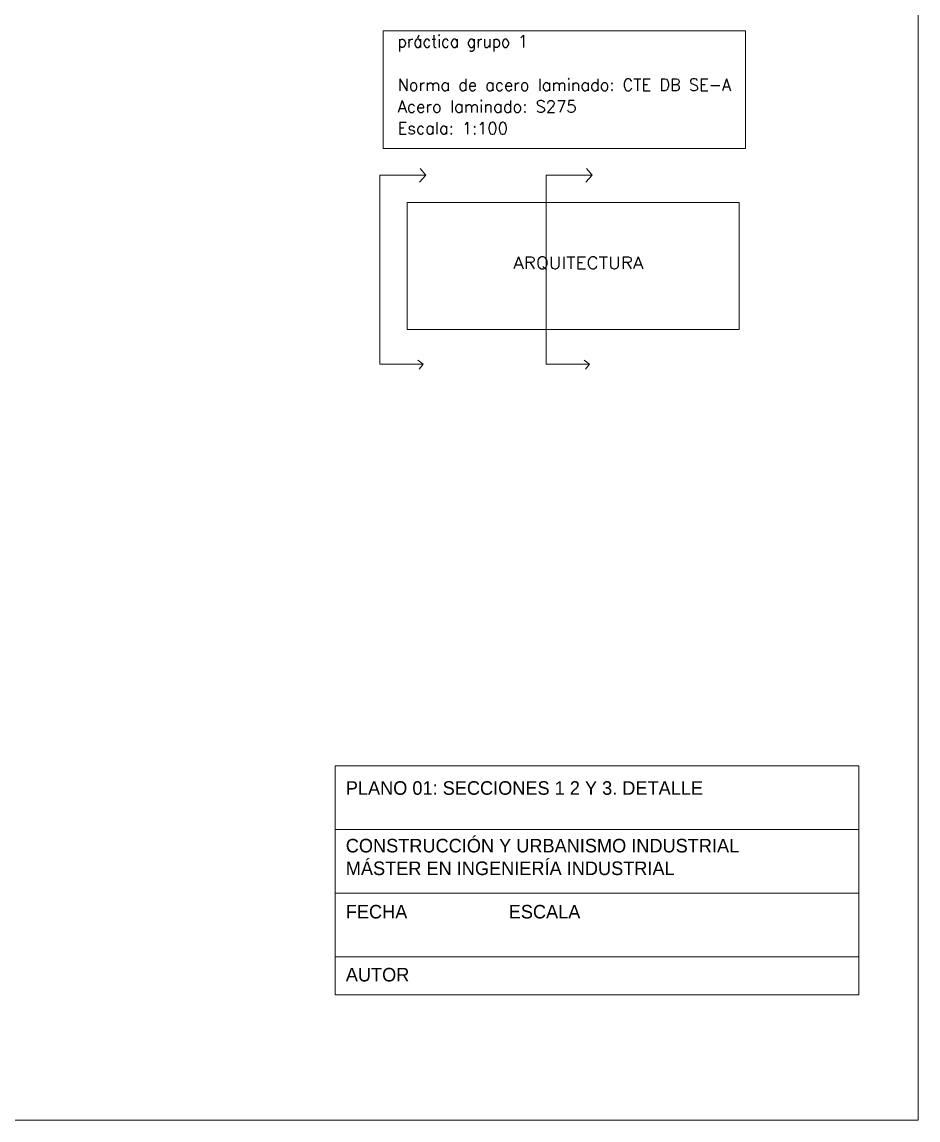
# Model space of a CAD drawing. Header units: millimetres. Extents: x 2 to 172, y 1 to 110.
# Drawn here: x 112.66 to 127.51, y 29.69 to 47.88 of the extents above; entities that cross this region are included whole.
import ezdxf
from ezdxf.enums import TextEntityAlignment as Align

# ---------------------------------------------------------------- set-up
doc = ezdxf.new("R2010")
doc.units = ezdxf.units.MM
doc.layers.get('0').update_dxf_attribs({"lineweight": 0})
doc.layers.add('FORMATO', color=4, linetype='Continuous', lineweight=0)
doc.layers.add('TABLAS', color=1, linetype='Continuous', lineweight=9)
doc.styles.add('CYPETXT', font='romans__.ttf', dxfattribs={"height": 0.2})
doc.styles.add('RomanS', font='')
doc.styles.get('RomanS').set_extended_font_data('Porsche')

msp = doc.modelspace()

# ---------------------------------------------------------------- linework, layer by layer
for points in [[(119.351, 45.34), (118.587, 45.34), (118.587, 42.208), (119.303, 42.208)], [(119.351, 45.34), (119.245, 45.225)], [(119.351, 45.34), (119.253, 45.448)], [(122.106, 45.34), (121.343, 45.34), (121.343, 42.208), (122.059, 42.208)], [(122.106, 45.34), (122.001, 45.225)], [(122.106, 45.34), (122.009, 45.448)], [(119.303, 42.208), (119.217, 42.273)], [(119.303, 42.208), (119.24, 42.124)], [(122.059, 42.208), (121.973, 42.273)], [(122.059, 42.208), (121.995, 42.124)]]:
    msp.add_lwpolyline(points)
msp.add_lwpolyline([(119.037, 44.886), (124.541, 44.886), (124.541, 42.783), (119.037, 42.783)], close=True)
at = {"layer": 'FORMATO'}
for points in [[(97.805, 71.689), (97.805, 29.689), (127.505, 29.689), (127.505, 71.689)], [(126.524, 31.762), (117.847, 31.762), (117.847, 35.555), (126.524, 35.555)]]:
    msp.add_lwpolyline(points, close=True, dxfattribs=at)
for points in [[(126.524, 34.501), (117.847, 34.501)], [(126.524, 33.447), (117.847, 33.447)], [(126.524, 32.393), (117.847, 32.393)]]:
    msp.add_lwpolyline(points, dxfattribs=at)
at = {"layer": 'TABLAS'}
msp.add_lwpolyline([(118.641, 45.782), (124.647, 45.782), (124.647, 47.732), (118.641, 47.732), (118.641, 45.782)], close=True, dxfattribs=at)

# ---------------------------------------------------------------- texts
at = {"layer": 'FORMATO', "char_height": 0.225, "attachment_point": 1, "style": 'RomanS'}
for s, insert in [('PLANO 01: SECCIONES 1 2 Y 3. DETALLE', (118.022, 35.301)), ('CONSTRUCCIÓN Y URBANISMO INDUSTRIAL\\PMÁSTER EN INGENIERÍA INDUSTRIAL', (118.022, 34.346)), ('FECHA^I^IESCALA', (118.022, 33.252)), ('AUTOR', (118.022, 32.209))]:
    msp.add_mtext_dynamic_manual_height_columns(s, width=8.07911, gutter_width=12.5, heights=[0], dxfattribs=dict(at, insert=insert))
at = {"layer": 'TABLAS', "style": 'CYPETXT'}
for s, width, p, p2 in [('práctica grupo 1', 0.805356, (118.881, 47.457), (121.038, 47.457)), ('Norma de acero laminado: CTE DB SE-A', 0.826868, (118.881, 46.737), (124.407, 46.737)), ('Acero laminado: S275', 0.855617, (118.881, 46.377), (121.848, 46.377)), ('Escala: 1:100', 0.854704, (118.881, 46.017), (120.708, 46.017)), ('ARQUITECTURA', 0.980689, (120.798, 43.788), (122.955, 43.788))]:
    msp.add_text(s, height=0.2, dxfattribs=dict(at, width=width)).set_placement(p, p2, align=Align.FIT)

doc.saveas('drawing.dxf')
